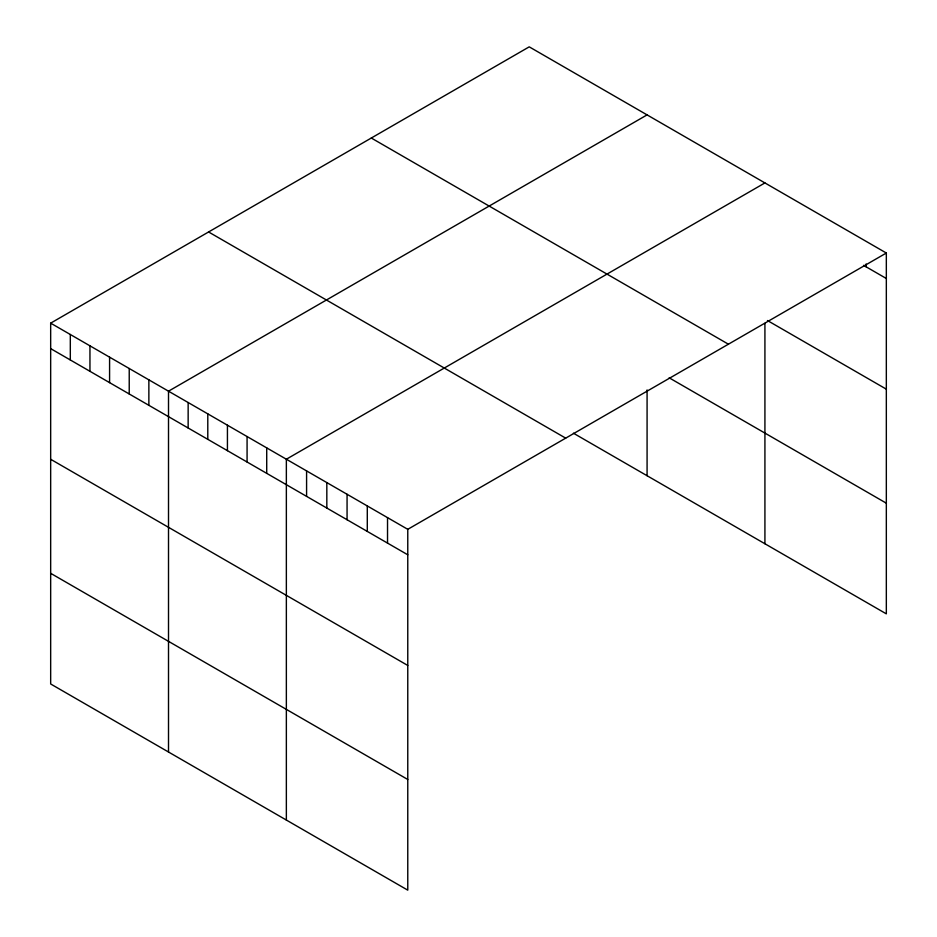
<?xml version="1.0" encoding="UTF-8"?>
<svg xmlns="http://www.w3.org/2000/svg" width="937" height="937" viewBox="0 0 937 937"><rect width="100%" height="100%" fill="white"/><g stroke="black" fill="none" stroke-linecap="round" stroke-linejoin="round"><path stroke-width="1.41" d="M50.668 323.148L407.771 529.323L407.771 890.15L50.668 683.975L50.668 323.148L529.229 46.85L886.332 253.025L886.332 613.852L573.421 433.199M647.08 114.888L168.508 391.186L168.508 752.013M764.92 182.926L286.359 459.224L286.359 820.051M407.771 529.323L886.332 253.025M863.574 265.347L886.332 278.5M767.45 320.524L886.332 389.16M371.31 138.032L728.412 344.195M669.17 377.81L886.332 503.181M208.588 231.966L565.69 438.141M50.668 348.623L407.771 554.786M50.668 459.282L407.771 665.457M50.668 573.315L407.771 779.479M866.104 263.976L866.104 266.811M764.92 323.335L764.92 543.753M647.08 389.944L647.08 475.715M387.531 517.634L387.531 543.109M367.292 505.957L367.292 531.42M347.065 494.267L347.065 519.742M326.826 482.59L326.826 508.065M306.586 470.901L306.586 496.376M266.717 447.886L266.717 473.349M247.075 436.537L247.075 462.011M227.433 425.199L227.433 450.674M207.791 413.861L207.791 439.336M188.15 402.523L188.15 427.998M148.866 379.848L148.866 405.311M129.224 368.51L129.224 393.973M109.582 357.161L109.582 382.636M89.952 345.823L89.952 371.298M70.31 334.486L70.31 359.96"/></g></svg>
